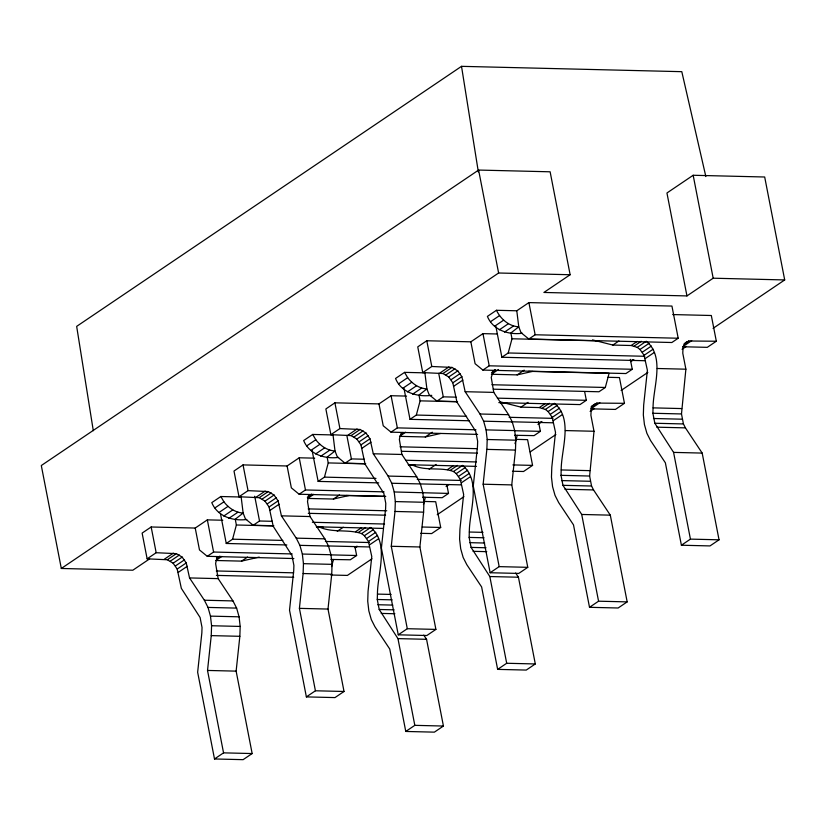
<?xml version="1.0" encoding="UTF-8"?>
<svg xmlns="http://www.w3.org/2000/svg" width="826" height="826" viewBox="0 0 826 826"><rect width="100%" height="100%" fill="white"/><g stroke="black" fill="none" stroke-linecap="round" stroke-linejoin="round"><path stroke-width="1.24" d="M147.131 558.83L167.337 559.76L173.119 563.208L177.198 569.052L181.338 588.349L200.088 617.487L202.029 627.471L201.854 632.861L197.651 672.24L214.502 758.97L223.547 752.858L207.522 670.444L211.249 635.617L211.58 625.736L210.475 616.124L208.018 607.42L204.363 600.223L189.546 577.932L186.242 562.94L182.164 557.096L176.382 553.647L156.166 552.718L147.131 558.83L142.124 533.09L151.168 526.988L195.225 528.051L207.347 519.864L222.803 520.235M214.502 758.97L243.112 759.662L252.157 753.549L236.133 671.135L239.85 636.309L240.18 626.428L239.086 616.815L236.618 608.112L232.973 600.925L218.157 578.623L215.627 563.652L216.175 560.575L218.787 556.631M239.003 496.756L259.209 497.675L264.991 501.134L269.07 506.978L273.21 526.276L291.96 555.402L293.901 565.397L293.726 570.787L289.523 610.166L306.374 696.896L315.418 690.784L299.404 608.359L303.121 573.533L303.452 563.662L302.347 554.039L299.89 545.346L296.245 538.149L281.418 515.847L278.114 500.866L274.036 495.022L268.254 491.573L248.048 490.644L239.003 496.756L233.995 471.016L243.04 464.904L287.097 465.978L299.219 457.79L314.685 458.162M306.374 696.896L334.984 697.588L344.029 691.476L328.005 609.061L331.732 574.235L332.052 564.354L330.958 554.742L328.5 546.038L324.845 538.841L310.029 516.549L307.509 501.578L308.046 498.501L310.659 494.557M361.623 533.596L364.39 535.692L368.468 541.536L371.772 556.528L368.055 591.354L367.725 601.225L368.83 610.848L371.287 619.541L374.932 626.738L389.758 649.04L405.772 731.454L414.817 725.342L397.956 638.612L379.206 609.485L377.265 599.49L377.451 594.101C377.327 573.956 389.82 543.033 370.657 527.484L361.623 533.596C347.736 528.764 331.856 533.431 318.082 526.43M330.875 434.672L351.091 435.601L356.863 439.06L360.952 444.894L365.082 464.191L383.832 493.329L385.773 503.323L385.597 508.713L381.395 548.082L398.256 634.812L407.29 628.71L391.276 546.285L394.993 511.459L395.324 501.578L394.219 491.966L391.761 483.262L388.117 476.075L373.29 453.773L369.986 438.792L365.908 432.948L360.126 429.489L339.92 428.57L330.875 434.672L325.867 408.942L334.912 402.83L378.969 403.904L391.09 395.716L406.557 396.088M398.256 634.812L426.856 635.514L435.901 629.402L419.887 546.977L423.604 512.151L423.934 502.28L422.829 492.657L420.372 483.964L416.727 476.767L401.901 454.465L399.381 439.504L399.918 436.427L402.53 432.483M453.495 471.522L456.262 473.618L460.34 479.462L463.644 494.444L459.927 529.28L459.597 539.151L460.701 548.774L463.159 557.467L466.804 564.664L481.63 586.956L497.644 669.38L506.689 663.268L489.828 576.538L471.078 547.401L469.137 537.416L469.323 532.027C469.199 511.872 481.703 480.959 462.539 465.41L453.495 471.522C440.444 466.607 425.359 471.605 412.36 464.966M422.747 372.598L442.963 373.528L448.735 376.976L452.824 382.82L456.964 402.117L475.714 431.255L477.655 441.249L477.469 446.629L473.267 486.008L490.128 572.738L499.172 566.626L483.148 484.212L486.865 449.385L487.195 439.504L486.091 429.892L483.633 421.188L479.989 414.002L465.162 391.7L461.868 376.708L457.78 370.874L452.008 367.415L431.791 366.486L422.747 372.598L417.75 346.868L426.784 340.756L470.851 341.819L482.962 333.632L497.138 333.983M490.128 572.738L518.738 573.43L527.773 567.328L511.759 484.903L515.476 450.077L515.806 440.196L514.701 430.583L512.244 421.88L508.599 414.693L493.772 392.391L491.253 377.42L493.091 371.731L495.063 369.738L493.06 371.101M545.367 409.438L548.134 411.544L552.212 417.388L555.516 432.37L551.799 467.196L551.469 477.077L552.573 486.69L555.031 495.394L558.675 502.58L573.502 524.882L589.516 607.306L598.561 601.194L581.71 514.464L562.96 485.327L561.019 475.332L561.195 469.953C561.071 449.798 573.574 418.885 554.411 403.336L545.367 409.438L539.306 407.579L521 407.135L500.639 401.973M589.516 607.306L618.127 607.998L627.171 601.886L610.311 515.156L593.553 489.942L591.561 486.018L589.619 476.034L594.008 431.265L590.91 415.302L591.189 408.911L594.462 404.306L596.971 403.088L624.456 403.315L619.448 377.575L607.864 377.296M637.238 347.364L640.005 349.47L644.094 355.304L647.388 370.296L643.671 405.122L643.34 415.003L644.445 424.616L646.903 433.32L650.547 440.506L665.374 462.808L681.398 545.222L690.433 539.12L673.582 452.39L654.832 423.253L652.891 413.258L653.067 407.868C652.943 387.724 665.446 356.801 646.283 341.252L637.238 347.364L631.178 345.505L612.871 345.061L592.51 339.899M681.398 545.222L709.999 545.924L719.043 539.812L702.183 453.082L685.425 427.868L683.443 423.945L681.491 413.95L685.879 369.191L682.782 353.229L683.061 346.837L686.334 342.222L688.843 341.004L716.328 341.241L711.32 315.501L672.705 314.561M220.48 513.782L226.252 543.477L232.581 539.202L236.37 524.995L235.245 519.213L243.143 513.07L241.161 497.015L220.831 496.519L211.786 502.631C217.434 516.457 232.922 521.299 246.747 519.492M312.114 450.469L318.134 481.403L324.463 477.129L328.242 462.921L327.117 457.129L335.015 450.996L333.033 434.941L312.703 434.445L303.658 440.557C309.306 454.372 324.794 459.225 338.629 457.408M331.587 566.605L333.477 559.501M403.986 388.396L410.006 419.329L416.335 415.055L420.114 400.847L418.988 395.055L426.887 388.922L424.905 372.856L404.575 372.371L395.53 378.473C401.353 392.846 417.615 397.182 431.771 395.365M423.459 504.531L425.349 497.428L422.798 497.366M495.858 326.322L501.878 357.255L508.207 352.97L511.996 338.774L510.871 332.981L518.769 326.838L516.787 310.782L528.898 302.595L671.941 306.064L678.198 338.237L671.868 342.511L528.826 339.042L521.03 332.661L518.769 326.838C508.857 326.249 500.587 318.981 496.447 310.287L487.402 316.399C493.05 330.224 508.537 335.067 522.373 333.26M515.021 443.634L517.231 435.354M493.308 389.191L598.984 391.761L605.313 387.477L609.103 373.28L528.599 371.328M705.848 176.547L681.801 71.676L461.517 66.338L76.663 326.373L93.297 430.697M686.953 295.925L666.943 192.985L693.169 175.267L764.69 177.001L784.7 279.942L713.179 278.207L686.953 295.925L543.911 292.456L570.136 274.738L550.126 171.798L478.605 170.063L41.3 465.534L61.31 568.474L132.831 570.208L149.62 558.872M61.31 568.474L498.615 273.003L570.136 274.738M214.884 507.938L223.929 501.826C228.523 507.928 235.358 512.626 243.143 513.07L245.415 518.893L253.2 525.274L273.819 525.77M306.756 445.864L315.8 439.752C320.395 445.844 327.23 450.552 335.015 450.996L337.287 456.809L345.072 463.2L365.691 463.696M398.628 383.791L407.672 377.678C412.267 383.77 419.102 388.478 426.887 388.922L429.159 394.735L436.954 401.116L457.573 401.622M490.499 321.706L499.544 315.604M218.952 512.512L227.997 506.4M310.824 450.438L319.868 444.326M402.696 388.365L411.74 382.252M494.567 326.28L503.612 320.178M223.722 516.054L232.767 509.941M315.594 453.97L324.639 447.868M407.466 391.896L416.51 385.783M499.338 329.822L508.382 323.709M164.291 559.243L173.336 553.131M256.163 497.169L265.208 491.057M348.035 435.095L357.08 428.983M439.917 373.011L448.952 366.909M167.337 559.76L176.382 553.647M228.885 518.325L237.929 512.213M259.209 497.675L268.254 491.573M320.756 456.241L329.801 450.139M351.091 435.601L360.126 429.489M412.628 394.167L421.673 388.055M442.963 373.528L452.008 367.415M504.5 332.093L513.545 325.981M170.352 561.112L179.397 555M262.224 499.028L271.269 492.926M354.096 436.954L363.141 430.842M445.968 374.88L455.012 368.768M173.119 563.208L182.164 557.096M264.991 501.134L274.036 495.022M356.863 439.06L365.908 432.948M448.735 376.976L457.78 370.874M175.453 565.924L184.497 559.811M267.325 503.839L276.369 497.737M359.196 441.765L368.241 435.653M451.079 379.692L460.113 373.579M177.198 569.052L186.242 562.94M269.07 506.978L278.114 500.866M360.952 444.894L369.986 438.792M452.824 382.82L461.868 376.708M178.24 572.387L187.285 566.285M270.112 510.313L279.157 504.201M361.984 448.239L371.029 442.127M453.856 386.165L462.901 380.053M195.225 528.051L199.479 549.93L207.264 556.311L213.593 552.036L292.208 553.936M253.2 525.274L259.529 521L272.415 521.309M287.097 465.978L291.351 487.846L299.136 494.237L305.465 489.963L384.08 491.862M345.072 463.2L351.401 458.915L364.297 459.235M378.969 403.904L383.223 425.772L391.008 432.153L397.347 427.878L475.952 429.788M436.954 401.116L443.283 396.841L456.169 397.151M470.851 341.819L475.095 363.698L482.89 370.079L489.219 365.804L632.262 369.274L630.331 359.372M528.826 339.042L535.155 334.767L678.198 338.237M216.433 558.004L218.436 556.652M308.305 495.93L310.318 494.567M216.928 558.149L219.943 556.105M308.8 496.065L311.815 494.031M400.682 433.991L402.685 432.638M491.542 372.598L495.569 369.883M307.334 497.242L309.347 495.879M221.822 556.425L215.792 560.493L241.533 561.122L259.219 557.096M313.694 494.34L307.664 498.419L333.415 499.038L348.686 495.569M405.566 432.266L399.536 436.345L425.287 436.964L440.557 433.495M498.439 369.511L491.408 374.261L517.159 374.89L532.429 371.421M241.533 561.122L247.563 557.044M333.415 499.038L339.434 494.97M425.287 436.964L432.318 432.215M517.159 374.89L524.19 370.141M337.256 531.283L343.286 527.215M429.128 469.209L436.159 464.46M521 407.135L528.031 402.386M612.871 345.061L618.901 340.983M355.562 531.727L361.592 527.659M447.434 469.653L453.464 465.585M539.306 407.579L545.336 403.501M631.178 345.505L637.207 341.427M358.608 532.243L365.639 527.494M450.48 470.17L457.511 465.41M542.352 408.085L549.393 403.336M634.234 346.011L641.265 341.262M364.39 535.692L373.435 529.59M456.262 473.618L465.306 467.506M548.134 411.544L557.178 405.432M640.005 349.47L649.05 343.358M366.723 538.407L375.768 532.295M458.595 476.334L467.64 470.221M550.467 414.249L559.512 408.147M642.339 352.175L651.384 346.063M355.221 547.875L357.224 546.513M446.081 486.473L449.096 484.439M537.953 424.399L540.968 422.365M630.837 361.643L633.852 359.609M368.468 541.536L377.513 535.424M460.34 479.462L469.385 473.35M552.212 417.388L561.257 411.276M644.094 355.304L653.129 349.202M369.511 544.881L378.545 538.769M461.383 482.797L470.428 476.695M553.255 420.723L562.299 414.611M645.127 358.649L654.171 352.537M354.953 546.843L356.636 555.506L350.307 559.78L330.927 559.439M446.825 484.769L448.518 493.421L442.178 497.706L422.85 497.231M538.459 421.456L540.39 431.348L534.061 435.622L514.67 435.292M584.643 391.648L586.326 400.311L579.997 404.585L498.811 402.623M632.262 369.274L625.932 373.548L482.89 370.079M591.447 406.34L594.462 404.306M684.32 343.585L686.334 342.222M590.941 407.156L596.971 403.088M683.825 344.401L688.843 341.004M599.852 402.716L590.807 408.829L615.411 409.428L624.456 403.315M691.723 340.642L682.679 346.755L707.283 347.343L716.328 341.241M371.989 558.799L347.395 575.412L330.792 575.01M437.212 514.732L463.944 496.663M530.23 451.874L555.888 434.538M590.105 411.42L594.379 408.529M621.111 390.471L647.842 372.412M682.059 349.295L686.334 346.404M713.065 328.345L784.7 279.942M424.12 501.454L435.705 501.733L440.702 527.463L431.657 533.575L420.589 533.307M515.992 439.37L527.577 439.659L532.574 465.389L523.539 471.501L512.461 471.233M423.769 635.111L426.567 639.314L443.428 726.044L434.383 732.146L405.772 731.454M515.651 573.027L518.439 577.229L535.3 663.959L526.255 670.072L497.644 669.38M630.527 360.972L632.695 359.95M538.655 423.046L541.897 421.518M354.912 547.204L357.069 546.182M496.447 310.287L516.787 310.782M511.996 338.774L598.664 340.87M508.207 352.97L644.807 356.285M501.878 357.255L644.92 360.725M657.269 368.499L685.879 369.191M491.904 384.73L605.313 387.477M465.162 391.7L493.772 392.391M497.407 398.153L586.326 400.311M420.114 400.847L457.077 401.746M500.401 402.789L506.792 402.943M653.067 407.868L681.677 408.571M652.891 413.258L681.491 413.95M479.989 414.002L508.599 414.693M653.49 418.503L682.1 419.195M416.335 415.055L466.587 416.273M509.115 417.295L552.935 418.359M654.832 423.253L683.443 423.945M410.006 419.329L469.282 420.764M511.81 421.797L553.048 422.798M483.633 421.188L512.244 421.88M656.815 427.176L685.425 427.868M565.397 430.573L594.008 431.265M486.091 429.892L514.701 430.583M514.608 430.728L540.39 431.348M391.008 432.153L477.614 434.393M487.195 439.504L515.806 440.196M673.582 452.39L702.183 453.082M400.032 446.804L477.356 448.683M486.865 449.385L515.476 450.077M401.436 451.275L477.469 453.113M373.29 453.773L401.901 454.465M405.535 460.237L476.406 461.951M512.894 464.914L532.574 465.389M408.22 464.728L476.519 466.38M328.242 462.921L365.206 463.82M408.529 464.873L414.92 465.028M561.195 469.953L589.805 470.644M561.019 475.332L589.619 476.034M388.117 476.075L416.727 476.767M561.618 480.587L590.229 481.279M324.463 477.129L376.006 478.378M417.244 479.379L461.063 480.443M562.96 485.327L591.561 486.018M483.148 484.212L511.759 484.903M318.134 481.403L378.7 482.869M391.761 483.262L461.176 484.872M564.943 489.25L593.553 489.942M394.219 491.966L448.518 493.421M299.136 494.237L385.484 496.333M346.125 495.507L385.742 496.467M395.324 501.578L423.934 502.28M581.71 514.464L610.311 515.156M308.16 508.888L386.774 510.788M394.993 511.459L423.604 512.151M308.274 513.318L385.597 515.197M281.418 515.847L310.029 516.549M312.373 522.28L384.534 524.025M422.251 527.019L440.702 527.463M316.348 526.802L383.357 528.433M236.37 524.995L273.334 525.894M316.657 526.947L323.049 527.102M469.323 532.027L483.003 532.357M690.433 539.12L719.043 539.812M469.137 537.416L484.067 537.778M296.245 538.149L324.845 538.841M469.746 542.661L484.666 543.023M232.581 539.202L282.843 540.421M325.372 541.453L369.191 542.517M471.078 547.401L486.008 547.762M391.276 546.285L419.887 546.977M226.252 543.477L286.829 544.953M328.067 545.945L369.305 546.946M299.89 545.346L328.5 546.038M473.071 551.324L486.751 551.654M302.347 554.039L330.958 554.742M330.865 554.876L356.636 555.506M207.264 556.311L293.87 558.541M499.172 566.626L527.773 567.328M303.452 563.662L332.052 564.354M489.828 576.538L518.439 577.229M216.288 570.962L293.612 572.831M303.121 573.533L331.732 574.235M216.402 575.392L293.726 577.271M189.546 577.932L218.157 578.623M377.451 594.101L391.132 594.431M598.561 601.194L627.171 601.886M377.265 599.49L392.195 599.852M204.363 600.223L232.973 600.925M377.864 604.735L392.794 605.097M379.206 609.485L394.136 609.846M299.404 608.359L328.005 609.061M208.018 607.42L236.618 608.112M381.199 613.408L394.88 613.739M210.475 616.124L239.086 616.815M407.29 628.71L435.901 629.402M211.58 625.736L240.18 626.428M397.956 638.612L426.567 639.314M211.249 635.617L239.85 636.309M506.689 663.268L535.3 663.959M207.522 670.444L236.133 671.135M315.418 690.784L344.029 691.476M414.817 725.342L443.428 726.044M223.547 752.858L252.157 753.549M404.575 372.371L407.672 377.678M312.703 434.445L315.8 439.752M220.831 496.519L223.929 501.826M693.169 175.267L713.179 278.207M528.898 302.595L535.155 334.767M478.605 170.063L498.615 273.003M482.962 333.632L489.219 365.804M438.709 373.331L443.283 396.841M426.784 340.756L431.791 366.486M391.09 395.716L397.347 427.878M346.837 435.416L351.401 458.915M334.912 402.83L339.92 428.57M299.219 457.79L305.465 489.963M254.718 496.25L259.529 521M243.04 464.904L248.048 490.644M207.347 519.864L213.593 552.036M151.168 526.988L156.166 552.718M461.517 66.338L478.347 171.932"/></g></svg>
